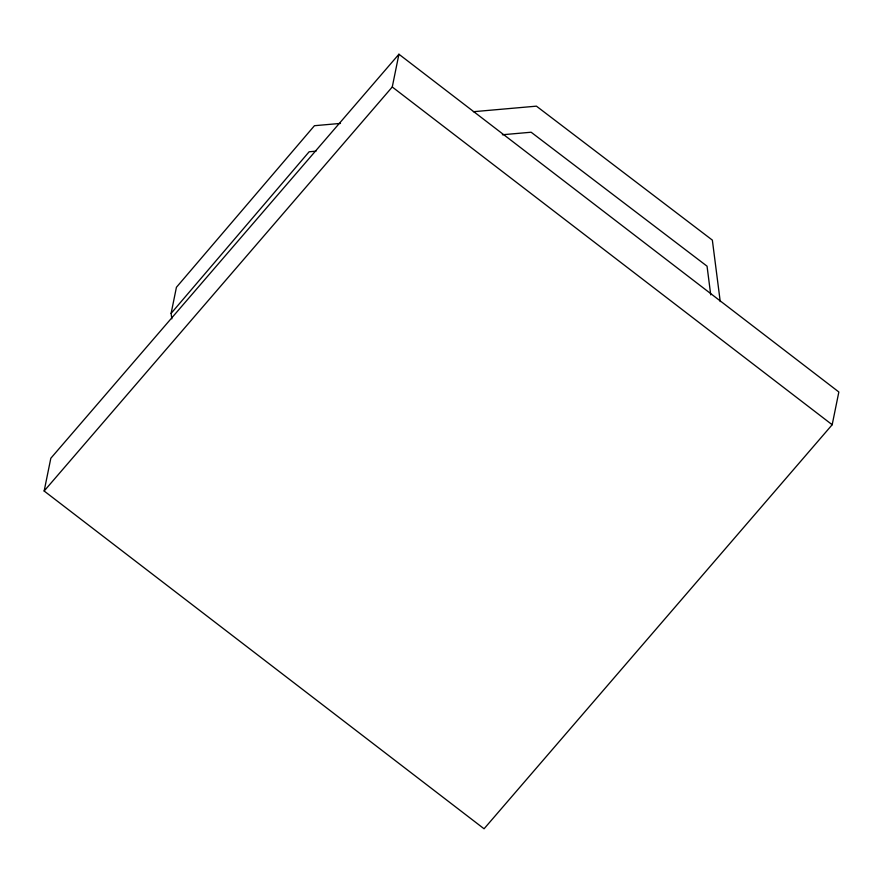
<?xml version="1.0" encoding="UTF-8"?>
<svg xmlns="http://www.w3.org/2000/svg" width="883" height="883" viewBox="0 0 883 883"><rect width="100%" height="100%" fill="white"/><g stroke="black" fill="none" stroke-linecap="round" stroke-linejoin="round"><path stroke-width="1.32" d="M44.15 491.014L50.817 458.266L398.928 54.227L838.85 391.986L832.183 424.734L484.072 828.773L44.15 491.014L392.262 86.987L398.928 54.227M171.821 318.84L171.114 313.377L176.423 287.295L314.447 125.706L340.485 123.41M171.114 313.377L309.138 151.777L315.993 151.17M473.398 111.711L536.434 106.159L712.349 240.11L720.241 301.578M502.35 134.757L531.136 132.229L707.051 266.18L710.727 294.867M392.262 86.987L832.183 424.734"/></g></svg>
